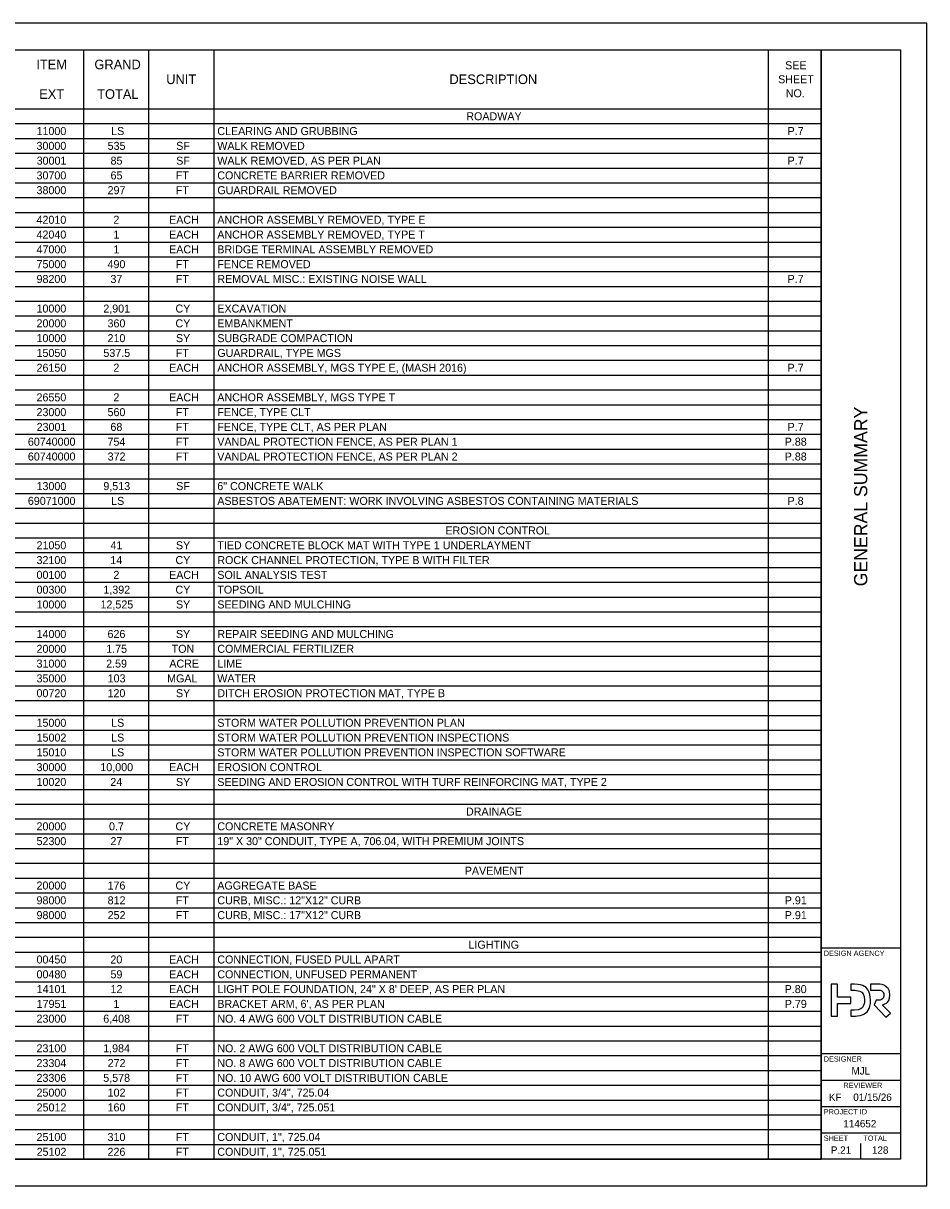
# Model space of a CAD drawing. Extents: x 0 to 34, y 0 to 22.
# Drawn here: x 16.9 to 34, y 0 to 22 of the extents above; entities that cross this region are included whole.
import ezdxf

# ---------------------------------------------------------------- set-up
doc = ezdxf.new("R2010")
doc.units = 0
for name, color, linetype in [('Default', 7, 'Continuous'), ('SH_Border', 7, 'Continuous'), ('SH_Cut_Line', 7, 'Continuous'), ('SH_Data', 7, 'Continuous')]:
    doc.layers.add(name, color=color, linetype=linetype)

msp = doc.modelspace()

# ---------------------------------------------------------------- linework, layer by layer
at = {"layer": 'Default'}
for p, q in [((1.5, 21.5), (32, 21.5)), ((18.035, 21.5), (18.035, 0.502)), ((19.27, 21.5), (19.27, 0.502)), ((20.505, 21.5), (20.505, 0.502)), ((30.995, 21.5), (30.995, 0.502)), ((32, 21.5), (32, 0.502)), ((1.5, 20.38), (32, 20.38)), ((1.5, 20.1), (32, 20.1)), ((1.5, 19.82), (32, 19.82)), ((1.5, 19.54), (32, 19.54)), ((1.5, 19.26), (32, 19.26)), ((1.5, 18.98), (32, 18.98)), ((1.5, 18.7), (32, 18.7)), ((1.5, 18.42), (32, 18.42)), ((1.5, 18.14), (32, 18.14)), ((1.5, 17.86), (32, 17.86)), ((1.5, 17.58), (32, 17.58)), ((1.5, 17.3), (32, 17.3)), ((1.5, 17.021), (32, 17.021)), ((1.5, 16.741), (32, 16.741)), ((1.5, 16.461), (32, 16.461)), ((1.5, 16.181), (32, 16.181)), ((1.5, 15.901), (32, 15.901)), ((1.5, 15.621), (32, 15.621)), ((1.5, 15.341), (32, 15.341)), ((1.5, 15.061), (32, 15.061)), ((1.5, 14.781), (32, 14.781)), ((1.5, 14.501), (32, 14.501)), ((1.5, 14.221), (32, 14.221)), ((1.5, 13.941), (32, 13.941)), ((1.5, 13.661), (32, 13.661)), ((1.5, 13.381), (32, 13.381)), ((1.5, 13.101), (32, 13.101)), ((1.5, 12.821), (32, 12.821)), ((1.5, 12.541), (32, 12.541)), ((1.5, 12.261), (32, 12.261)), ((1.5, 11.981), (32, 11.981)), ((1.5, 11.701), (32, 11.701)), ((1.5, 11.421), (32, 11.421)), ((1.5, 11.141), (32, 11.141)), ((1.5, 10.861), (32, 10.861)), ((1.5, 10.581), (32, 10.581)), ((1.5, 10.301), (32, 10.301)), ((1.5, 10.021), (32, 10.021)), ((1.5, 9.741), (32, 9.741)), ((1.5, 9.461), (32, 9.461)), ((1.5, 9.181), (32, 9.181)), ((1.5, 8.901), (32, 8.901)), ((1.5, 8.621), (32, 8.621)), ((1.5, 8.342), (32, 8.342)), ((1.5, 8.062), (32, 8.062)), ((1.5, 7.782), (32, 7.782)), ((1.5, 7.502), (32, 7.502)), ((1.5, 7.222), (32, 7.222)), ((1.5, 6.942), (32, 6.942)), ((1.5, 6.662), (32, 6.662)), ((1.5, 6.382), (32, 6.382)), ((1.5, 6.102), (32, 6.102)), ((1.5, 5.822), (32, 5.822)), ((1.5, 5.542), (32, 5.542)), ((1.5, 5.262), (32, 5.262)), ((1.5, 4.982), (32, 4.982)), ((1.5, 4.702), (32, 4.702)), ((1.5, 4.422), (32, 4.422)), ((1.5, 4.142), (32, 4.142)), ((1.5, 3.862), (32, 3.862)), ((1.5, 3.582), (32, 3.582)), ((1.5, 3.302), (32, 3.302)), ((1.5, 3.022), (32, 3.022)), ((1.5, 2.742), (32, 2.742)), ((1.5, 2.462), (32, 2.462)), ((1.5, 2.182), (32, 2.182)), ((1.5, 1.902), (32, 1.902)), ((1.5, 1.622), (32, 1.622)), ((1.5, 1.342), (32, 1.342)), ((1.5, 1.062), (32, 1.062)), ((1.5, 0.782), (32, 0.782)), ((1.5, 0.502), (32, 0.502))]:
    msp.add_line(p, q, dxfattribs=at)
at = {"layer": 'SH_Border'}
for p, q in [((32, 0.5), (32, 21.5)), ((32, 4.5), (33.5, 4.5)), ((32, 2.5), (33.5, 2.5)), ((32, 2), (33.5, 2)), ((32, 1.5), (33.5, 1.5)), ((32, 1), (33.5, 1))]:
    msp.add_line(p, q, dxfattribs=at)
msp.add_lwpolyline([(1.5, 21.5), (33.5, 21.5), (33.5, 0.5), (1.5, 0.5)], close=True, dxfattribs=at)
at = {"layer": 'SH_Cut_Line'}
msp.add_lwpolyline([(0, 0), (34, 0), (34, 22), (0, 22)], close=True, dxfattribs=at)
at = {"layer": 'SH_Data'}
for p, q in [((32.75, 3.5), (32.75, 3.5)), ((32.375, 0.675), (32.375, 0.675)), ((32.75, 0.5), (32.75, 0.8))]:
    msp.add_line(p, q, dxfattribs=at)
msp.add_lwpolyline([(32.565, 3.571), (32.311, 3.571), (32.311, 3.813), (32.189, 3.813), (32.189, 3.209), (32.311, 3.209), (32.311, 3.451), (32.565, 3.451)], close=True, dxfattribs=at)
for points in [[(32.634, 3.813), (32.562, 3.813), (32.562, 3.7), (32.634, 3.7)], [(33.063, 3.813), (32.935, 3.813), (32.935, 3.704), (33.072, 3.704)], [(32.634, 3.322), (32.562, 3.322), (32.562, 3.209), (32.634, 3.209)], [(32.936, 3.511), (32.936, 3.511), (32.936, 3.511), (32.936, 3.512), (32.936, 3.512)], [(33.077, 3.51), (33.043, 3.51), (33.003, 3.424), (33.226, 3.192), (33.313, 3.265), (33.155, 3.425)]]:
    msp.add_lwpolyline(points, dxfattribs=at)
for points in [[(32.936, 3.512), (32.936, 3.512), (32.935, 3.686), (32.808, 3.813), (32.634, 3.813)], [(33.239, 3.759), (33.239, 3.759), (33.193, 3.802), (33.141, 3.813), (33.063, 3.813)], [(33.302, 3.605), (33.302, 3.605), (33.302, 3.668), (33.284, 3.716), (33.239, 3.759)], [(32.634, 3.7), (32.634, 3.7), (32.744, 3.7), (32.822, 3.622), (32.822, 3.511)], [(33.072, 3.704), (33.072, 3.704), (33.113, 3.704), (33.141, 3.696), (33.161, 3.676)], [(33.189, 3.607), (33.189, 3.607), (33.189, 3.546), (33.136, 3.51), (33.077, 3.51)], [(33.155, 3.425), (33.155, 3.425), (33.242, 3.441), (33.302, 3.521), (33.302, 3.605)], [(33.161, 3.676), (33.161, 3.676), (33.179, 3.658), (33.189, 3.634), (33.189, 3.607)], [(32.822, 3.511), (32.822, 3.511), (32.822, 3.4), (32.744, 3.322), (32.634, 3.322)], [(32.634, 3.209), (32.634, 3.209), (32.808, 3.209), (32.935, 3.336), (32.936, 3.511)]]:
    msp.add_open_spline(points, degree=3, dxfattribs=at)

# ---------------------------------------------------------------- texts
at = {"layer": 'Default'}
for s, height, p in [('ITEM', 0.1818, (17.145, 21.129)), ('GRAND', 0.1818, (18.245, 21.129)), ('SEE ', 0.1515, (31.32, 21.129)), ('UNIT', 0.1818, (19.604, 20.849)), ('DESCRIPTION', 0.18181, (24.965, 20.849)), ('SHEET ', 0.1515, (31.187, 20.864)), ('EXT', 0.1818, (17.199, 20.569)), ('TOTAL', 0.1818, (18.297, 20.569)), ('NO.', 0.1515, (31.331, 20.599)), ('ROADWAY', 0.1515, (25.284, 20.164)), ('11000', 0.1515, (17.149, 19.884)), ('LS', 0.1515, (18.562, 19.884)), ('CLEARING AND GRUBBING', 0.15151, (20.571, 19.884)), ('P.7', 0.1515, (31.366, 19.884)), ('30000', 0.1515, (17.149, 19.604)), ('535', 0.1515, (18.495, 19.604)), ('SF', 0.1515, (19.793, 19.604)), ('WALK REMOVED', 0.15151, (20.571, 19.604)), ('30001', 0.1515, (17.151, 19.324)), ('85', 0.1515, (18.55, 19.324)), ('SF', 0.1515, (19.793, 19.324)), ('WALK REMOVED, AS PER PLAN', 0.15151, (20.571, 19.324)), ('P.7', 0.1515, (31.366, 19.324)), ('30700', 0.1515, (17.149, 19.045)), ('65', 0.1515, (18.55, 19.045)), ('FT', 0.1515, (19.786, 19.045)), ('CONCRETE BARRIER REMOVED', 0.15151, (20.571, 19.045)), ('38000', 0.1515, (17.149, 18.765)), ('297', 0.1515, (18.494, 18.765)), ('FT', 0.1515, (19.786, 18.765)), ('GUARDRAIL REMOVED', 0.15151, (20.571, 18.765)), ('42010', 0.1515, (17.149, 18.205)), ('2', 0.152, (18.604, 18.205)), ('EACH', 0.1515, (19.659, 18.205)), ('ANCHOR ASSEMBLY REMOVED, TYPE E', 0.15151, (20.571, 18.205)), ('42040', 0.1515, (17.149, 17.925)), ('1', 0.152, (18.604, 17.925)), ('EACH', 0.1515, (19.659, 17.925)), ('ANCHOR ASSEMBLY REMOVED, TYPE T', 0.15151, (20.571, 17.925)), ('47000', 0.1515, (17.149, 17.645)), ('1', 0.152, (18.604, 17.645)), ('EACH', 0.1515, (19.659, 17.645)), ('BRIDGE TERMINAL ASSEMBLY REMOVED', 0.15151, (20.571, 17.645)), ('75000', 0.1515, (17.149, 17.365)), ('490', 0.1515, (18.493, 17.365)), ('FT', 0.1515, (19.786, 17.365)), ('FENCE REMOVED', 0.15151, (20.571, 17.365)), ('98200', 0.1515, (17.149, 17.085)), ('37', 0.1515, (18.548, 17.085)), ('FT', 0.1515, (19.786, 17.085)), ('REMOVAL MISC.: EXISTING NOISE WALL', 0.15151, (20.571, 17.085)), ('P.7', 0.1515, (31.366, 17.085)), ('10000', 0.1515, (17.149, 16.525)), ('2,901', 0.1515, (18.413, 16.525)), ('CY', 0.1515, (19.779, 16.525)), ('EXCAVATION', 0.1515, (20.571, 16.525)), ('20000', 0.1515, (17.149, 16.245)), ('360', 0.1515, (18.493, 16.245)), ('CY', 0.1515, (19.779, 16.245)), ('EMBANKMENT', 0.1515, (20.571, 16.245)), ('10000', 0.1515, (17.149, 15.965)), ('210', 0.1515, (18.493, 15.965)), ('SY', 0.1515, (19.788, 15.965)), ('SUBGRADE COMPACTION', 0.15151, (20.571, 15.965)), ('15050', 0.1515, (17.149, 15.685)), ('537.5', 0.1515, (18.414, 15.685)), ('FT', 0.1515, (19.786, 15.685)), ('GUARDRAIL, TYPE MGS', 0.15151, (20.571, 15.685)), ('26150', 0.1515, (17.149, 15.405)), ('2', 0.152, (18.604, 15.405)), ('EACH', 0.1515, (19.659, 15.405)), ('ANCHOR ASSEMBLY, MGS TYPE E, (MASH 2016)', 0.15151, (20.571, 15.405)), ('P.7', 0.1515, (31.366, 15.405)), ('26550', 0.1515, (17.149, 14.845)), ('2', 0.152, (18.604, 14.845)), ('EACH', 0.1515, (19.659, 14.845)), ('ANCHOR ASSEMBLY, MGS TYPE T', 0.15151, (20.571, 14.845)), ('23000', 0.1515, (17.149, 14.565)), ('560', 0.1515, (18.493, 14.565)), ('FT', 0.1515, (19.786, 14.565)), ('FENCE, TYPE CLT', 0.15151, (20.571, 14.565)), ('23001', 0.1515, (17.151, 14.285)), ('68', 0.1515, (18.548, 14.285)), ('FT', 0.1515, (19.786, 14.285)), ('FENCE, TYPE CLT, AS PER PLAN', 0.15151, (20.571, 14.285)), ('P.7', 0.1515, (31.366, 14.285)), ('60740000', 0.1515, (16.985, 14.005)), ('754', 0.1515, (18.492, 14.005)), ('FT', 0.1515, (19.786, 14.005)), ('VANDAL PROTECTION FENCE, AS PER PLAN 1', 0.15151, (20.571, 14.005)), ('P.88', 0.1515, (31.311, 14.005)), ('60740000', 0.1515, (16.985, 13.725)), ('372', 0.1515, (18.495, 13.725)), ('FT', 0.1515, (19.786, 13.725)), ('VANDAL PROTECTION FENCE, AS PER PLAN 2', 0.15151, (20.571, 13.725)), ('P.88', 0.1515, (31.311, 13.725)), ('13000', 0.1515, (17.149, 13.165)), ('9,513', 0.1515, (18.414, 13.165)), ('SF', 0.1515, (19.793, 13.165)), ('6" CONCRETE WALK', 0.15151, (20.571, 13.165)), ('69071000', 0.1515, (16.985, 12.885)), ('LS', 0.1515, (18.562, 12.885)), ('ASBESTOS ABATEMENT: WORK INVOLVING ASBESTOS CONTAINING MATERIALS', 0.15151, (20.571, 12.885)), ('P.8', 0.1515, (31.365, 12.885)), ('EROSION CONTROL', 0.15151, (24.889, 12.325)), ('21050', 0.1515, (17.149, 12.045)), ('41', 0.1515, (18.549, 12.045)), ('SY', 0.1515, (19.788, 12.045)), ('TIED CONCRETE BLOCK MAT WITH TYPE 1 UNDERLAYMENT', 0.15151, (20.571, 12.045)), ('32100', 0.1515, (17.149, 11.765)), ('14', 0.1515, (18.546, 11.765)), ('CY', 0.1515, (19.779, 11.765)), ('ROCK CHANNEL PROTECTION, TYPE B WITH FILTER', 0.15151, (20.571, 11.765)), ('00100', 0.1515, (17.149, 11.485)), ('2', 0.152, (18.604, 11.485)), ('EACH', 0.1515, (19.659, 11.485)), ('SOIL ANALYSIS TEST', 0.15151, (20.571, 11.485)), ('00300', 0.1515, (17.149, 11.205)), ('1,392', 0.1515, (18.414, 11.205)), ('CY', 0.1515, (19.779, 11.205)), ('TOPSOIL', 0.1515, (20.571, 11.205)), ('10000', 0.1515, (17.149, 10.925)), ('12,525', 0.1515, (18.36, 10.925)), ('SY', 0.1515, (19.788, 10.925)), ('SEEDING AND MULCHING', 0.15151, (20.571, 10.925)), ('14000', 0.1515, (17.149, 10.366)), ('626', 0.1515, (18.493, 10.366)), ('SY', 0.1515, (19.788, 10.366)), ('REPAIR SEEDING AND MULCHING', 0.15151, (20.571, 10.366)), ('20000', 0.1515, (17.149, 10.086)), ('1.75', 0.1515, (18.468, 10.086)), ('TON', 0.1515, (19.707, 10.086)), ('COMMERCIAL FERTILIZER', 0.15151, (20.571, 10.086)), ('31000', 0.1515, (17.149, 9.806)), ('2.59', 0.1515, (18.467, 9.806)), ('ACRE', 0.1515, (19.663, 9.806)), ('LIME', 0.1515, (20.571, 9.806)), ('35000', 0.1515, (17.149, 9.526)), ('103', 0.1515, (18.495, 9.526)), ('MGAL', 0.1515, (19.621, 9.526)), ('WATER', 0.1515, (20.571, 9.526)), ('00720', 0.1515, (17.149, 9.246)), ('120', 0.1515, (18.493, 9.246)), ('SY', 0.1515, (19.788, 9.246)), ('DITCH EROSION PROTECTION MAT, TYPE B', 0.15151, (20.571, 9.246)), ('15000', 0.1515, (17.149, 8.686)), ('LS', 0.1515, (18.562, 8.686)), ('STORM WATER POLLUTION PREVENTION PLAN', 0.15151, (20.571, 8.686)), ('15002', 0.1515, (17.151, 8.406)), ('LS', 0.1515, (18.562, 8.406)), ('STORM WATER POLLUTION PREVENTION INSPECTIONS', 0.15151, (20.571, 8.406)), ('15010', 0.1515, (17.149, 8.126)), ('LS', 0.1515, (18.562, 8.126)), ('STORM WATER POLLUTION PREVENTION INSPECTION SOFTWARE', 0.15151, (20.571, 8.126)), ('30000', 0.1515, (17.149, 7.846)), ('10,000', 0.1515, (18.357, 7.846)), ('EACH', 0.1515, (19.659, 7.846)), ('EROSION CONTROL', 0.15151, (20.571, 7.846)), ('10020', 0.1515, (17.149, 7.566)), ('24', 0.1515, (18.546, 7.566)), ('SY', 0.1515, (19.788, 7.566)), ('SEEDING AND EROSION CONTROL WITH TURF REINFORCING MAT, TYPE 2', 0.15151, (20.571, 7.566)), ('DRAINAGE', 0.1515, (25.278, 7.006)), ('20000', 0.1515, (17.149, 6.726)), ('0.7', 0.1515, (18.521, 6.726)), ('CY', 0.1515, (19.779, 6.726)), ('CONCRETE MASONRY', 0.15151, (20.571, 6.726)), ('52300', 0.1515, (17.149, 6.446)), ('27', 0.1515, (18.548, 6.446)), ('FT', 0.1515, (19.786, 6.446)), ('19" X 30" CONDUIT, TYPE A, 706.04, WITH PREMIUM JOINTS', 0.15151, (20.571, 6.446)), ('PAVEMENT', 0.1515, (25.255, 5.886)), ('20000', 0.1515, (17.149, 5.606)), ('176', 0.1515, (18.493, 5.606)), ('CY', 0.1515, (19.779, 5.606)), ('AGGREGATE BASE', 0.15151, (20.571, 5.606)), ('98000', 0.1515, (17.149, 5.326)), ('812', 0.1515, (18.495, 5.326)), ('FT', 0.1515, (19.786, 5.326)), ('CURB, MISC.: 12"X12" CURB', 0.15151, (20.571, 5.326)), ('P.91', 0.1515, (31.312, 5.326)), ('98000', 0.1515, (17.149, 5.046)), ('252', 0.1515, (18.495, 5.046)), ('FT', 0.1515, (19.786, 5.046)), ('CURB, MISC.: 17"X12" CURB', 0.15151, (20.571, 5.046)), ('P.91', 0.1515, (31.312, 5.046)), ('LIGHTING', 0.1515, (25.325, 4.486)), ('00450', 0.1515, (17.149, 4.206)), ('20', 0.1515, (18.547, 4.206)), ('EACH', 0.1515, (19.659, 4.206)), ('CONNECTION, FUSED PULL APART', 0.15151, (20.571, 4.206)), ('00480', 0.1515, (17.149, 3.926)), ('59', 0.1515, (18.549, 3.926)), ('EACH', 0.1515, (19.659, 3.926)), ('CONNECTION, UNFUSED PERMANENT', 0.15151, (20.571, 3.926)), ('14101', 0.1515, (17.151, 3.646)), ('12', 0.1515, (18.549, 3.646)), ('EACH', 0.1515, (19.659, 3.646)), ('LIGHT POLE FOUNDATION, 24" X 8\' DEEP, AS PER PLAN', 0.15151, (20.571, 3.646)), ('P.80', 0.1515, (31.31, 3.646)), ('17951', 0.1515, (17.151, 3.366)), ('EACH', 0.1515, (19.659, 3.366)), ("BRACKET ARM, 6', AS PER PLAN", 0.15151, (20.571, 3.366)), ('P.79', 0.1515, (31.312, 3.366)), ('1', 0.152, (18.604, 3.366)), ('23000', 0.1515, (17.149, 3.086)), ('6,408', 0.1515, (18.412, 3.086)), ('FT', 0.1515, (19.786, 3.086)), ('NO. 4 AWG 600 VOLT DISTRIBUTION CABLE', 0.15151, (20.571, 3.086)), ('23100', 0.1515, (17.149, 2.526)), ('1,984', 0.1515, (18.411, 2.526)), ('FT', 0.1515, (19.786, 2.526)), ('NO. 2 AWG 600 VOLT DISTRIBUTION CABLE', 0.15151, (20.571, 2.526)), ('23304', 0.1515, (17.148, 2.246)), ('272', 0.1515, (18.495, 2.246)), ('FT', 0.1515, (19.786, 2.246)), ('NO. 8 AWG 600 VOLT DISTRIBUTION CABLE', 0.15151, (20.571, 2.246)), ('23306', 0.1515, (17.149, 1.966)), ('5,578', 0.1515, (18.412, 1.966)), ('FT', 0.1515, (19.786, 1.966)), ('NO. 10 AWG 600 VOLT DISTRIBUTION CABLE', 0.15151, (20.571, 1.966)), ('25000', 0.1515, (17.149, 1.687)), ('102', 0.1515, (18.495, 1.687)), ('FT', 0.1515, (19.786, 1.687)), ('CONDUIT, 3/4", 725.04', 0.15151, (20.571, 1.687)), ('25012', 0.1515, (17.151, 1.407)), ('160', 0.1515, (18.493, 1.407)), ('FT', 0.1515, (19.786, 1.407)), ('CONDUIT, 3/4", 725.051', 0.15151, (20.571, 1.407)), ('25100', 0.1515, (17.149, 0.847)), ('310', 0.1515, (18.493, 0.847)), ('FT', 0.1515, (19.786, 0.847)), ('CONDUIT, 1", 725.04', 0.15151, (20.571, 0.847)), ('25102', 0.1515, (17.151, 0.567)), ('226', 0.1515, (18.493, 0.567)), ('FT', 0.1515, (19.786, 0.567)), ('CONDUIT, 1", 725.051', 0.15151, (20.571, 0.567))]:
    msp.add_text(s, height=height, dxfattribs=at).set_placement(p)
at = {"layer": 'SH_Data'}
msp.add_text('GENERAL SUMMARY', height=0.25, rotation=90, dxfattribs=at).set_placement((32.875, 11.344))
for s, height, p in [('DESIGN AGENCY', 0.1, (32.05, 4.35)), ('DESIGNER', 0.1, (32.05, 2.35)), ('MJL', 0.14, (32.575, 2.105)), ('REVIEWER', 0.1, (32.422, 1.85)), ('KF', 0.14, (32.147, 1.605)), ('01/15/26', 0.14, (32.609, 1.605)), ('PROJECT ID', 0.1, (32.05, 1.35)), ('114652', 0.14, (32.421, 1.105)), ('SHEET', 0.1, (32.05, 0.85)), ('TOTAL', 0.1, (32.8, 0.85)), ('P.21', 0.14, (32.184, 0.605)), ('128', 0.14, (32.962, 0.605))]:
    msp.add_text(s, height=height, dxfattribs=at).set_placement(p)

doc.saveas('drawing.dxf')
